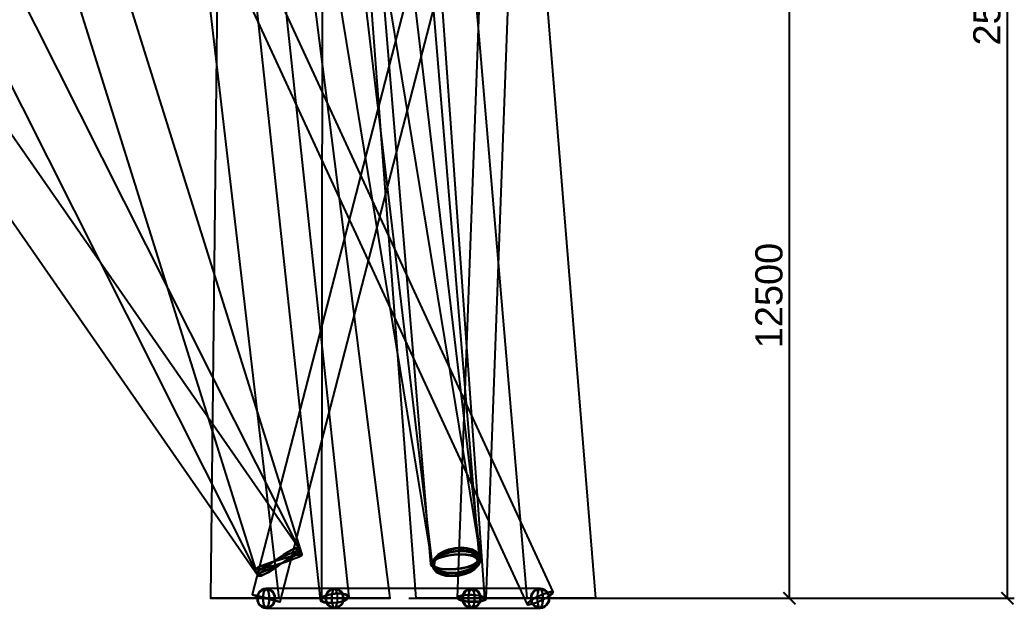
# Model space of a CAD drawing. Header units: millimetres. Extents: x -35150 to 1012618, y -518 to 497000.
# Drawn here: x 992087 to 1012618, y -203 to 11941 of the extents above; entities that cross this region are included whole.
import ezdxf

# ---------------------------------------------------------------- set-up
doc = ezdxf.new("R2010")
doc.units = ezdxf.units.MM
doc.layers.add('D-STR-DIM', color=7, linetype='Continuous', lineweight=13)
doc.layers.add('D-STR-STRC', color=7, linetype='Continuous', lineweight=25)
doc.styles.add('OpenSansCondensed-Light', font='OpenSansCondensed-Light.ttf')
doc.styles.add('TOWER_UNICODE', font='Arial Unicode.ttf')
doc.dimstyles.new('EZDXF', dxfattribs={"dimtxt": 0.25, "dimasz": 0.175, "dimexe": 0.375, "dimexo": 0.125, "dimgap": 0.1, "dimtad": 1, "dimlfac": 100, "dimzin": 12, "dimdsep": 46, "dimtxsty": 'OpenSansCondensed-Light', "dimblk": 'ARCHTICK', "dimcen": 2.5, "dimazin": 3, "dimtfac": 0.5, "dimtmove": 2, "dimatfit": 3})

# ---------------------------------------------------------------- blocks, each defined once
blk = doc.blocks.new('_ARCHTICK')
at = {"color": 0, "linetype": 'BYBLOCK', "const_width": 0.15}
blk.add_lwpolyline([(-0.5, -0.5), (0.5, 0.5)], dxfattribs=at)

msp = doc.modelspace()

# ---------------------------------------------------------------- linework, layer by layer
at = {"layer": 'D-STR-STRC'}
for points in [[(988845.6, 12214.9), (997008.4, 464.9), (997024.9, 454.9), (997068.9, 464.9), (997137.2, 494.4), (997225.4, 541.3), (997327.3, 602.4), (997436, 673.6), (997544.1, 750), (997644.3, 826.4), (997729.6, 897.6), (997794.4, 958.7), (997834.2, 1005.6), (997846.2, 1035.1), (989683.4, 12785.1)], [(991054.5, 12274.5), (996972.8, 524.5), (996988, 516.5), (997033.1, 524.5), (997105.1, 547.8), (997199, 584.9), (997308.5, 633.3), (997426.1, 689.6), (997543.7, 750), (997653.4, 810.4), (997747.6, 866.7), (997820.1, 915.1), (997865.7, 952.2), (997881.5, 975.5), (991963.2, 12725.5)], [(993272.4, 12349.6), (996949.8, 599.6), (996965.2, 593.5), (997012.6, 598.1), (997088.8, 613), (997188.6, 637.2), (997305.1, 669.1), (997430.5, 706.6), (997556.1, 747), (997673.5, 787.6), (997774.6, 825.6), (997852.6, 858.5), (997902, 884), (997919.6, 900.4), (994242.3, 12650.4)], [(996790.5, 12370.3), (1002559.4, -129.7), (1002581, -134.3), (1002619.5, -129.7), (1002672.1, -116.3), (1002735.5, -94.9), (1002805.2, -67.1), (1002876.4, -34.7), (1002944.4, 0), (1003004.5, 34.7), (1003052.6, 67.1), (1003085.4, 94.9), (1003100.7, 116.3), (1003097.4, 129.7), (997328.5, 12629.7)], [(1000119.6, 12575.3), (996881.2, 75.3), (996889.8, 72.3), (996917.6, 64.5), (996962.7, 52.2), (997022, 36.4), (997091.5, 18.1), (997166.5, -1.4), (997241.9, -20.8), (997312.4, -38.8), (997373.3, -54.2), (997420.5, -65.9), (997450.7, -73.1), (997461.9, -75.3), (1000700.3, 12424.7)], [(996947.8, 12474.3), (998287.5, -25.7), (998295.1, -49.6), (998322.6, -70.1), (998368, -85.9), (998428.2, -95.8), (998499.1, -99.2), (998576, -95.8), (998653.6, -85.9), (998726.5, -70.1), (998789.8, -49.6), (998839.2, -25.7), (998871.4, 0), (998884.1, 25.7), (997544.4, 12525.7)], [(998671.2, 12423.6), (1000599.7, 673.6), (1000626.2, 602.4), (1000685.1, 541.3), (1000772.4, 494.4), (1000882.1, 464.9), (1001006.8, 454.9), (1001138, 464.9), (1001266.8, 494.4), (1001384.3, 541.3), (1001482.5, 602.4), (1001554.8, 673.6), (1001596.3, 750), (1001604, 826.4), (999675.5, 12576.4)], [(999203.4, 12439.6), (1000598.1, 689.6), (1000622.5, 633.3), (1000679.7, 584.9), (1000765.6, 547.8), (1000874.6, 524.5), (1000999, 516.5), (1001130.5, 524.5), (1001260.1, 547.8), (1001379, 584.9), (1001479, 633.3), (1001553.3, 689.6), (1001597, 750), (1001606.9, 810.4), (1000212.2, 12560.4)], [(999589.1, 12456.6), (1000566.3, 706.6), (1000587.9, 669.1), (1000642.6, 637.2), (1000726.5, 613), (1000834, 598.1), (1000957.8, 593.5), (1001089.4, 599.6), (1001219.8, 616), (1001340.2, 641.5), (1001442.3, 674.4), (1001519.2, 712.4), (1001565.7, 753), (1001578.5, 793.4), (1000601.4, 12543.4)], [(1001577.9, 12512), (1001114.5, 12), (1001123.1, -8.1), (1001151.5, -27.7), (1001197.8, -45.4), (1001258.9, -60), (1001330.6, -70.5), (1001407.9, -76.2), (1001485.7, -76.7), (1001558.6, -72), (1001621.7, -62.3), (1001670.7, -48.5), (1001702.1, -31.3), (1001714, -12), (1002177.4, 12488)]]:
    msp.add_lwpolyline(points, dxfattribs=at)
for points in [[(995972, 12500), (997435.8, 0), (999735.8, 0), (998147, 12500)], [(996021.6, 0), (998321.6, 0), (998333.6, 12500), (996158.6, 12500)], [(999322.5, 12500), (1000264.2, 0), (1002564.2, 0), (1001497.5, 12500)], [(1000790.1, 12500), (1001678.4, 0), (1003978.4, 0), (1002965.1, 12500)], [(997310.5, 750), (997210.3, 673.6), (997125, 602.4), (997060.2, 541.3), (997020.4, 494.4), (997008.4, 464.9), (997024.9, 454.9), (997068.9, 464.9), (997137.2, 494.4), (997225.4, 541.3), (997327.3, 602.4), (997436, 673.6), (997544.1, 750), (997644.3, 826.4), (997729.6, 897.6), (997794.4, 958.7), (997834.2, 1005.6), (997846.2, 1035.1), (997829.7, 1045.1), (997785.7, 1035.1), (997717.4, 1005.6), (997629.2, 958.7), (997527.3, 897.6), (997418.6, 826.4)], [(1000607.5, 750), (1000599.7, 673.6), (1000626.2, 602.4), (1000685.1, 541.3), (1000772.4, 494.4), (1000882.1, 464.9), (1001006.8, 454.9), (1001138, 464.9), (1001266.8, 494.4), (1001384.3, 541.3), (1001482.5, 602.4), (1001554.8, 673.6), (1001596.3, 750), (1001604, 826.4), (1001577.6, 897.6), (1001518.7, 958.7), (1001431.4, 1005.6), (1001321.7, 1035.1), (1001197, 1045.1), (1001065.8, 1035.1), (1000937, 1005.6), (1000819.5, 958.7), (1000721.3, 897.6), (1000649, 826.4)], [(997780.6, 887), (997680.8, 862.8), (997564.3, 830.9), (997438.9, 793.4), (997313.3, 753), (997195.9, 712.4), (997094.8, 674.4), (997016.8, 641.5), (996967.4, 616), (996949.8, 599.6), (996965.2, 593.5), (997012.6, 598.1), (997088.8, 613), (997188.6, 637.2), (997305.1, 669.1), (997430.5, 706.6), (997556.1, 747), (997673.5, 787.6), (997774.6, 825.6), (997852.6, 858.5), (997902, 884), (997919.6, 900.4), (997904.2, 906.5), (997856.8, 901.9)], [(997310.6, 750), (997200.9, 689.6), (997106.7, 633.3), (997034.2, 584.9), (996988.6, 547.8), (996972.8, 524.5), (996988, 516.5), (997033.1, 524.5), (997105.1, 547.8), (997199, 584.9), (997308.5, 633.3), (997426.1, 689.6), (997543.7, 750), (997653.4, 810.4), (997747.6, 866.7), (997820.1, 915.1), (997865.7, 952.2), (997881.5, 975.5), (997866.3, 983.5), (997821.2, 975.5), (997749.2, 952.2), (997655.3, 915.1), (997545.8, 866.7), (997428.3, 810.4)], [(997753.4, 876.2), (997661.5, 853.9), (997554.1, 824.5), (997438.6, 790), (997322.8, 752.8), (997214.7, 715.4), (997121.6, 680.3), (997049.7, 650), (997004.2, 626.6), (996987.9, 611.5), (997002.2, 605.8), (997045.8, 610), (997116, 623.8), (997207.9, 646.1), (997315.3, 675.5), (997430.8, 710), (997546.6, 747.2), (997654.7, 784.6), (997747.8, 819.7), (997819.7, 850), (997865.2, 873.4), (997881.5, 888.5), (997867.2, 894.2), (997823.6, 890)], [(997319.8, 750), (997218.8, 694.3), (997131.9, 642.5), (997065.2, 597.9), (997023.1, 563.7), (997008.6, 542.2), (997022.6, 534.9), (997064.2, 542.2), (997130.5, 563.7), (997217, 597.9), (997317.8, 642.5), (997426.1, 694.3), (997534.5, 750), (997635.6, 805.7), (997722.4, 857.5), (997789.1, 902.1), (997831.2, 936.3), (997845.7, 957.8), (997831.7, 965.1), (997790.2, 957.8), (997723.8, 936.3), (997637.3, 902.1), (997536.5, 857.5), (997428.2, 805.7)], [(997319.7, 750), (997227.4, 679.6), (997148.8, 614), (997089.1, 557.7), (997052.5, 514.5), (997041.4, 487.4), (997056.6, 478.1), (997097.1, 487.4), (997160.1, 514.5), (997241.3, 557.7), (997335.1, 614), (997435.3, 679.6), (997534.9, 750), (997627.2, 820.4), (997705.8, 886), (997765.5, 942.3), (997802.1, 985.5), (997813.2, 1012.6), (997798, 1021.9), (997757.5, 1012.6), (997694.5, 985.5), (997613.3, 942.3), (997519.5, 886), (997419.3, 820.4)], [(1001418.3, 887), (1001310.8, 901.9), (1001187, 906.5), (1001055.5, 900.4), (1000925, 884), (1000804.7, 858.5), (1000702.5, 825.6), (1000625.6, 787.6), (1000579.1, 747), (1000566.3, 706.6), (1000587.9, 669.1), (1000642.6, 637.2), (1000726.5, 613), (1000834, 598.1), (1000957.8, 593.5), (1001089.4, 599.6), (1001219.8, 616), (1001340.2, 641.5), (1001442.3, 674.4), (1001519.2, 712.4), (1001565.7, 753), (1001578.5, 793.4), (1001556.9, 830.9), (1001502.3, 862.8)], [(1000608, 750), (1000598.1, 689.6), (1000622.5, 633.3), (1000679.7, 584.9), (1000765.6, 547.8), (1000874.6, 524.5), (1000999, 516.5), (1001130.5, 524.5), (1001260.1, 547.8), (1001379, 584.9), (1001479, 633.3), (1001553.3, 689.6), (1001597, 750), (1001606.9, 810.4), (1001582.5, 866.7), (1001525.3, 915.1), (1001439.3, 952.2), (1001330.4, 975.5), (1001206, 983.5), (1001074.5, 975.5), (1000944.9, 952.2), (1000826, 915.1), (1000726, 866.7), (1000651.7, 810.4)], [(1001391.1, 876.2), (1001292, 890), (1001178, 894.2), (1001056.8, 888.5), (1000936.6, 873.4), (1000825.8, 850), (1000731.7, 819.7), (1000660.8, 784.6), (1000618, 747.2), (1000606.1, 710), (1000626.1, 675.5), (1000676.4, 646.1), (1000753.8, 623.8), (1000852.8, 610), (1000966.8, 605.8), (1001088, 611.5), (1001208.2, 626.6), (1001319.1, 650), (1001413.2, 680.3), (1001484, 715.4), (1001526.8, 752.8), (1001538.7, 790), (1001518.8, 824.5), (1001468.4, 853.9)], [(1000647, 750), (1000637.8, 694.3), (1000660.3, 642.5), (1000713, 597.9), (1000792.2, 563.7), (1000892.5, 542.2), (1001007.2, 534.9), (1001128.3, 542.2), (1001247.7, 563.7), (1001357.2, 597.9), (1001449.3, 642.5), (1001517.8, 694.3), (1001558, 750), (1001567.2, 805.7), (1001544.7, 857.5), (1001492, 902.1), (1001412.8, 936.3), (1001312.5, 957.8), (1001197.8, 965.1), (1001076.7, 957.8), (1000957.3, 936.3), (1000847.8, 902.1), (1000755.7, 857.5), (1000687.2, 805.7)], [(1000646.4, 750), (1000639.3, 679.6), (1000663.7, 614), (1000717.9, 557.7), (1000798.3, 514.5), (1000899.4, 487.4), (1001014.3, 478.1), (1001135.2, 487.4), (1001253.8, 514.5), (1001362, 557.7), (1001452.5, 614), (1001519.2, 679.6), (1001557.4, 750), (1001564.5, 820.4), (1001540.1, 886), (1001485.9, 942.3), (1001405.5, 985.5), (1001304.4, 1012.6), (1001189.5, 1021.9), (1001068.6, 1012.6), (1000950, 985.5), (1000841.8, 942.3), (1000751.2, 886), (1000684.6, 820.4)], [(997984.7, 0), (998167.5, 0), (998282.4, 0), (998321.6, 0), (998282.4, 0), (998167.5, 0), (997984.7, 0), (997746.6, 0), (997469.2, 0), (997171.6, 0), (996873.9, 0), (996596.6, 0), (996358.4, 0), (996175.6, 0), (996060.8, 0), (996021.6, 0), (996060.8, 0), (996175.6, 0), (996358.4, 0), (996596.6, 0), (996873.9, 0), (997171.6, 0), (997469.2, 0), (997746.6, 0)], [(997914, 0), (998080.9, 0), (998185.8, 0), (998221.6, 0), (998185.8, 0), (998080.9, 0), (997914, 0), (997696.6, 0), (997443.3, 0), (997171.6, 0), (996899.8, 0), (996646.6, 0), (996429.1, 0), (996262.2, 0), (996157.4, 0), (996121.6, 0), (996157.4, 0), (996262.2, 0), (996429.1, 0), (996646.6, 0), (996899.8, 0), (997171.6, 0), (997443.3, 0), (997696.6, 0)], [(997380.5, -52.2), (997321.1, -36.4), (997251.6, -18.1), (997176.6, 1.4), (997101.3, 20.8), (997030.8, 38.8), (996969.8, 54.2), (996922.6, 65.9), (996892.4, 73.1), (996881.2, 75.3), (996889.8, 72.3), (996917.6, 64.5), (996962.7, 52.2), (997022, 36.4), (997091.5, 18.1), (997166.5, -1.4), (997241.9, -20.8), (997312.4, -38.8), (997373.3, -54.2), (997420.5, -65.9), (997450.7, -73.1), (997461.9, -75.3), (997453.4, -72.3), (997425.6, -64.5)], [(997361, -47.4), (997307.2, -33), (997244.1, -16.5), (997176.1, 1.3), (997107.9, 18.9), (997043.9, 35.2), (996988.6, 49.1), (996945.9, 59.7), (996918.5, 66.2), (996908.3, 68.2), (996916.1, 65.6), (996941.3, 58.5), (996982.2, 47.4), (997036, 33), (997099, 16.5), (997167, -1.3), (997235.3, -18.9), (997299.2, -35.2), (997354.5, -49.1), (997397.3, -59.7), (997424.7, -66.2), (997434.8, -68.2), (997427.1, -65.6), (997401.9, -58.5)], [(996978.8, 0), (996985.4, -52.6), (997004.6, -101.6), (997035.3, -143.7), (997075.2, -176), (997121.7, -196.3), (997171.6, -203.2), (998585.8, -203.2), (998635.7, -196.3), (998682.2, -176), (998722.1, -143.7), (998752.7, -101.6), (998772, -52.6), (998778.6, 0), (998772, 52.6), (998752.7, 101.6), (998722.1, 143.7), (998682.2, 176), (998635.7, 196.3), (998585.8, 203.2), (997171.6, 203.2), (997121.7, 196.3), (997075.2, 176), (997035.3, 143.7), (997004.6, 101.6), (996985.4, 52.6)], [(996978.8, 0), (996985.4, -52.6), (997004.6, -101.6), (997035.3, -143.7), (997075.2, -176), (997121.7, -196.3), (997171.6, -203.2), (997221.5, -196.3), (997268, -176), (997307.9, -143.7), (997338.5, -101.6), (997357.8, -52.6), (997364.3, 0), (997357.8, 52.6), (997338.5, 101.6), (997307.9, 143.7), (997268, 176), (997221.5, 196.3), (997171.6, 203.2), (997121.7, 196.3), (997075.2, 176), (997035.3, 143.7), (997004.6, 101.6), (996985.4, 52.6)], [(996994, 0), (997000, -48.5), (997017.8, -93.6), (997046, -132.4), (997082.8, -162.1), (997125.6, -180.8), (997171.6, -187.2), (997217.5, -180.8), (997260.4, -162.1), (997297.2, -132.4), (997325.4, -93.6), (997343.1, -48.5), (997349.2, 0), (997343.1, 48.5), (997325.4, 93.6), (997297.2, 132.4), (997260.4, 162.1), (997217.5, 180.8), (997171.6, 187.2), (997125.6, 180.8), (997082.8, 162.1), (997046, 132.4), (997017.8, 93.6), (997000, 48.5)], [(997107.3, 0), (997109.5, -52.6), (997115.9, -101.6), (997126.1, -143.7), (997139.4, -176), (997154.9, -196.3), (997171.6, -203.2), (1001414.2, -203.2), (1001430.8, -196.3), (1001446.3, -176), (1001459.7, -143.7), (1001469.9, -101.6), (1001476.3, -52.6), (1001478.5, 0), (1001476.3, 52.6), (1001469.9, 101.6), (1001459.7, 143.7), (1001446.3, 176), (1001430.8, 196.3), (1001414.2, 203.2), (997171.6, 203.2), (997154.9, 196.3), (997139.4, 176), (997126.1, 143.7), (997115.9, 101.6), (997109.5, 52.6)], [(997235.8, 0), (997233.6, -52.6), (997227.2, -101.6), (997217, -143.7), (997203.7, -176), (997188.2, -196.3), (997171.6, -203.2), (997154.9, -196.3), (997139.4, -176), (997126.1, -143.7), (997115.9, -101.6), (997109.5, -52.6), (997107.3, 0), (997109.5, 52.6), (997115.9, 101.6), (997126.1, 143.7), (997139.4, 176), (997154.9, 196.3), (997171.6, 203.2), (997188.2, 196.3), (997203.7, 176), (997217, 143.7), (997227.2, 101.6), (997233.6, 52.6)], [(997230.8, 0), (997228.8, -48.5), (997222.8, -93.6), (997213.4, -132.4), (997201.2, -162.1), (997186.9, -180.8), (997171.6, -187.2), (997156.3, -180.8), (997142, -162.1), (997129.7, -132.4), (997120.3, -93.6), (997114.4, -48.5), (997112.4, 0), (997114.4, 48.5), (997120.3, 93.6), (997129.7, 132.4), (997142, 162.1), (997156.3, 180.8), (997171.6, 187.2), (997186.9, 180.8), (997201.2, 162.1), (997213.4, 132.4), (997222.8, 93.6), (997228.8, 48.5)], [(999399, 0), (999581.7, 0), (999696.6, 0), (999735.8, 0), (999696.6, 0), (999581.7, 0), (999399, 0), (999160.8, 0), (998883.4, 0), (998585.8, 0), (998288.1, 0), (998010.8, 0), (997772.6, 0), (997589.9, 0), (997475, 0), (997435.8, 0), (997475, 0), (997589.9, 0), (997772.6, 0), (998010.8, 0), (998288.1, 0), (998585.8, 0), (998883.4, 0), (999160.8, 0)], [(999328.2, 0), (999495.1, 0), (999600, 0), (999635.8, 0), (999600, 0), (999495.1, 0), (999328.2, 0), (999110.8, 0), (998857.5, 0), (998585.8, 0), (998314, 0), (998060.8, 0), (997843.3, 0), (997676.5, 0), (997571.6, 0), (997535.8, 0), (997571.6, 0), (997676.5, 0), (997843.3, 0), (998060.8, 0), (998314, 0), (998585.8, 0), (998857.5, 0), (999110.8, 0)], [(998300.2, 0), (998287.5, -25.7), (998295.1, -49.6), (998322.6, -70.1), (998368, -85.9), (998428.2, -95.8), (998499.1, -99.2), (998576, -95.8), (998653.6, -85.9), (998726.5, -70.1), (998789.8, -49.6), (998839.2, -25.7), (998871.4, 0), (998884.1, 25.7), (998876.5, 49.6), (998849, 70.1), (998803.6, 85.9), (998743.4, 95.8), (998672.4, 99.2), (998595.6, 95.8), (998518, 85.9), (998445.1, 70.1), (998381.8, 49.6), (998332.3, 25.7)], [(998326.8, 0), (998315.3, -23.3), (998322.3, -45), (998347.1, -63.6), (998388.3, -77.9), (998442.9, -86.8), (998507.2, -89.9), (998576.9, -86.8), (998647.2, -77.9), (998713.3, -63.6), (998770.8, -45), (998815.6, -23.3), (998844.7, 0), (998856.2, 23.3), (998849.3, 45), (998824.4, 63.6), (998783.3, 77.9), (998728.7, 86.8), (998664.3, 89.9), (998594.6, 86.8), (998524.3, 77.9), (998458.2, 63.6), (998400.8, 45), (998356, 23.3)], [(998393, 0), (998399.6, -52.6), (998418.8, -101.6), (998449.5, -143.7), (998489.4, -176), (998535.9, -196.3), (998585.8, -203.2), (998635.7, -196.3), (998682.2, -176), (998722.1, -143.7), (998752.7, -101.6), (998772, -52.6), (998778.6, 0), (998772, 52.6), (998752.7, 101.6), (998722.1, 143.7), (998682.2, 176), (998635.7, 196.3), (998585.8, 203.2), (998535.9, 196.3), (998489.4, 176), (998449.5, 143.7), (998418.8, 101.6), (998399.6, 52.6)], [(998408.2, 0), (998414.2, -48.5), (998432, -93.6), (998460.2, -132.4), (998497, -162.1), (998539.8, -180.8), (998585.8, -187.2), (998631.8, -180.8), (998674.6, -162.1), (998711.4, -132.4), (998739.6, -93.6), (998757.3, -48.5), (998763.4, 0), (998757.3, 48.5), (998739.6, 93.6), (998711.4, 132.4), (998674.6, 162.1), (998631.8, 180.8), (998585.8, 187.2), (998539.8, 180.8), (998497, 162.1), (998460.2, 132.4), (998432, 93.6), (998414.2, 48.5)], [(998521.5, 0), (998523.7, -52.6), (998530.1, -101.6), (998540.3, -143.7), (998553.7, -176), (998569.2, -196.3), (998585.8, -203.2), (1002828.4, -203.2), (1002845.1, -196.3), (1002860.6, -176), (1002873.9, -143.7), (1002884.1, -101.6), (1002890.5, -52.6), (1002892.7, 0), (1002890.5, 52.6), (1002884.1, 101.6), (1002873.9, 143.7), (1002860.6, 176), (1002845.1, 196.3), (1002828.4, 203.2), (998585.8, 203.2), (998569.2, 196.3), (998553.7, 176), (998540.3, 143.7), (998530.1, 101.6), (998523.7, 52.6)], [(998521.5, 0), (998523.7, -52.6), (998530.1, -101.6), (998540.3, -143.7), (998553.7, -176), (998569.2, -196.3), (998585.8, -203.2), (998602.4, -196.3), (998617.9, -176), (998631.2, -143.7), (998641.4, -101.6), (998647.9, -52.6), (998650, 0), (998647.9, 52.6), (998641.4, 101.6), (998631.2, 143.7), (998617.9, 176), (998602.4, 196.3), (998585.8, 203.2), (998569.2, 196.3), (998553.7, 176), (998540.3, 143.7), (998530.1, 101.6), (998523.7, 52.6)], [(998526.6, 0), (998528.6, -48.5), (998534.5, -93.6), (998543.9, -132.4), (998556.2, -162.1), (998570.5, -180.8), (998585.8, -187.2), (998601.1, -180.8), (998615.4, -162.1), (998627.6, -132.4), (998637.1, -93.6), (998643, -48.5), (998645, 0), (998643, 48.5), (998637.1, 93.6), (998627.6, 132.4), (998615.4, 162.1), (998601.1, 180.8), (998585.8, 187.2), (998570.5, 180.8), (998556.2, 162.1), (998543.9, 132.4), (998534.5, 93.6), (998528.6, 48.5)], [(1002227.4, 0), (1002410.1, 0), (1002525, 0), (1002564.2, 0), (1002525, 0), (1002410.1, 0), (1002227.4, 0), (1001989.2, 0), (1001711.9, 0), (1001414.2, 0), (1001116.6, 0), (1000839.2, 0), (1000601, 0), (1000418.3, 0), (1000303.4, 0), (1000264.2, 0), (1000303.4, 0), (1000418.3, 0), (1000601, 0), (1000839.2, 0), (1001116.6, 0), (1001414.2, 0), (1001711.9, 0), (1001989.2, 0)], [(1002156.7, 0), (1002323.5, 0), (1002428.4, 0), (1002464.2, 0), (1002428.4, 0), (1002323.5, 0), (1002156.7, 0), (1001939.2, 0), (1001686, 0), (1001414.2, 0), (1001142.5, 0), (1000889.2, 0), (1000671.8, 0), (1000504.9, 0), (1000400, 0), (1000364.2, 0), (1000400, 0), (1000504.9, 0), (1000671.8, 0), (1000889.2, 0), (1001142.5, 0), (1001414.2, 0), (1001686, 0), (1001939.2, 0)], [(1001621.7, -62.3), (1001558.6, -72), (1001485.7, -76.7), (1001407.9, -76.2), (1001330.6, -70.5), (1001258.9, -60), (1001197.8, -45.4), (1001151.5, -27.7), (1001123.1, -8.1), (1001114.5, 12), (1001126.3, 31.3), (1001157.8, 48.5), (1001206.7, 62.3), (1001269.8, 72), (1001342.7, 76.7), (1001420.5, 76.2), (1001497.9, 70.5), (1001569.5, 60), (1001630.6, 45.4), (1001676.9, 27.7), (1001705.4, 8.1), (1001714, -12), (1001702.1, -31.3), (1001670.7, -48.5)], [(1001602.3, -56.5), (1001545.2, -65.2), (1001479, -69.5), (1001408.5, -69.1), (1001338.4, -63.9), (1001273.4, -54.4), (1001218, -41.1), (1001176, -25.1), (1001150.2, -7.4), (1001142.4, 10.9), (1001153.2, 28.4), (1001181.7, 43.9), (1001226.1, 56.5), (1001283.3, 65.2), (1001349.4, 69.5), (1001419.9, 69.1), (1001490.1, 63.9), (1001555, 54.4), (1001610.4, 41.1), (1001652.4, 25.1), (1001678.2, 7.4), (1001686, -10.9), (1001675.2, -28.4), (1001646.7, -43.9)], [(1001221.4, 0), (1001228, -52.6), (1001247.3, -101.6), (1001277.9, -143.7), (1001317.8, -176), (1001364.3, -196.3), (1001414.2, -203.2), (1002828.4, -203.2), (1002878.3, -196.3), (1002924.8, -176), (1002964.7, -143.7), (1002995.4, -101.6), (1003014.6, -52.6), (1003021.2, 0), (1003014.6, 52.6), (1002995.4, 101.6), (1002964.7, 143.7), (1002924.8, 176), (1002878.3, 196.3), (1002828.4, 203.2), (1001414.2, 203.2), (1001364.3, 196.3), (1001317.8, 176), (1001277.9, 143.7), (1001247.3, 101.6), (1001228, 52.6)], [(1001607, 0), (1001600.4, -52.6), (1001581.2, -101.6), (1001550.5, -143.7), (1001510.6, -176), (1001464.1, -196.3), (1001414.2, -203.2), (1001364.3, -196.3), (1001317.8, -176), (1001277.9, -143.7), (1001247.3, -101.6), (1001228, -52.6), (1001221.4, 0), (1001228, 52.6), (1001247.3, 101.6), (1001277.9, 143.7), (1001317.8, 176), (1001364.3, 196.3), (1001414.2, 203.2), (1001464.1, 196.3), (1001510.6, 176), (1001550.5, 143.7), (1001581.2, 101.6), (1001600.4, 52.6)], [(1001591.8, 0), (1001585.8, -48.5), (1001568, -93.6), (1001539.8, -132.4), (1001503, -162.1), (1001460.2, -180.8), (1001414.2, -187.2), (1001368.2, -180.8), (1001325.4, -162.1), (1001288.6, -132.4), (1001260.4, -93.6), (1001242.7, -48.5), (1001236.6, 0), (1001242.7, 48.5), (1001260.4, 93.6), (1001288.6, 132.4), (1001325.4, 162.1), (1001368.2, 180.8), (1001414.2, 187.2), (1001460.2, 180.8), (1001503, 162.1), (1001539.8, 132.4), (1001568, 93.6), (1001585.8, 48.5)], [(1001478.5, 0), (1001476.3, -52.6), (1001469.9, -101.6), (1001459.7, -143.7), (1001446.3, -176), (1001430.8, -196.3), (1001414.2, -203.2), (1001397.6, -196.3), (1001382.1, -176), (1001368.8, -143.7), (1001358.6, -101.6), (1001352.1, -52.6), (1001350, 0), (1001352.1, 52.6), (1001358.6, 101.6), (1001368.8, 143.7), (1001382.1, 176), (1001397.6, 196.3), (1001414.2, 203.2), (1001430.8, 196.3), (1001446.3, 176), (1001459.7, 143.7), (1001469.9, 101.6), (1001476.3, 52.6)], [(1001473.4, 0), (1001471.4, -48.5), (1001465.5, -93.6), (1001456.1, -132.4), (1001443.8, -162.1), (1001429.5, -180.8), (1001414.2, -187.2), (1001398.9, -180.8), (1001384.6, -162.1), (1001372.4, -132.4), (1001362.9, -93.6), (1001357, -48.5), (1001355, 0), (1001357, 48.5), (1001362.9, 93.6), (1001372.4, 132.4), (1001384.6, 162.1), (1001398.9, 180.8), (1001414.2, 187.2), (1001429.5, 180.8), (1001443.8, 162.1), (1001456.1, 132.4), (1001465.5, 93.6), (1001471.4, 48.5)], [(1003641.6, 0), (1003824.4, 0), (1003939.2, 0), (1003978.4, 0), (1003939.2, 0), (1003824.4, 0), (1003641.6, 0), (1003403.4, 0), (1003126.1, 0), (1002828.4, 0), (1002530.8, 0), (1002253.4, 0), (1002015.3, 0), (1001832.5, 0), (1001717.6, 0), (1001678.4, 0), (1001717.6, 0), (1001832.5, 0), (1002015.3, 0), (1002253.4, 0), (1002530.8, 0), (1002828.4, 0), (1003126.1, 0), (1003403.4, 0)], [(1003570.9, 0), (1003737.8, 0), (1003842.6, 0), (1003878.4, 0), (1003842.6, 0), (1003737.8, 0), (1003570.9, 0), (1003353.4, 0), (1003100.2, 0), (1002828.4, 0), (1002556.7, 0), (1002303.4, 0), (1002086, 0), (1001919.1, 0), (1001814.2, 0), (1001778.4, 0), (1001814.2, 0), (1001919.1, 0), (1002086, 0), (1002303.4, 0), (1002556.7, 0), (1002828.4, 0), (1003100.2, 0), (1003353.4, 0)], [(1002712.4, 0), (1002652.4, -34.7), (1002604.3, -67.1), (1002571.5, -94.9), (1002556.2, -116.3), (1002559.4, -129.7), (1002581, -134.3), (1002619.5, -129.7), (1002672.1, -116.3), (1002735.5, -94.9), (1002805.2, -67.1), (1002876.4, -34.7), (1002944.4, 0), (1003004.5, 34.7), (1003052.6, 67.1), (1003085.4, 94.9), (1003100.7, 116.3), (1003097.4, 129.7), (1003075.8, 134.3), (1003037.4, 129.7), (1002984.7, 116.3), (1002921.4, 94.9), (1002851.7, 67.1), (1002780.4, 34.7)], [(1002723.3, 0), (1002668.8, -31.5), (1002625.2, -60.9), (1002595.4, -86.1), (1002581.6, -105.4), (1002584.5, -117.6), (1002604.1, -121.7), (1002639, -117.6), (1002686.7, -105.4), (1002744.2, -86.1), (1002807.3, -60.9), (1002871.9, -31.5), (1002933.6, 0), (1002988.1, 31.5), (1003031.7, 60.9), (1003061.4, 86.1), (1003075.3, 105.4), (1003072.3, 117.6), (1003052.8, 121.7), (1003017.9, 117.6), (1002970.1, 105.4), (1002912.7, 86.1), (1002849.5, 60.9), (1002784.9, 31.5)], [(1003021.2, 0), (1003014.6, -52.6), (1002995.4, -101.6), (1002964.7, -143.7), (1002924.8, -176), (1002878.3, -196.3), (1002828.4, -203.2), (1002778.5, -196.3), (1002732, -176), (1002692.1, -143.7), (1002661.5, -101.6), (1002642.2, -52.6), (1002635.7, 0), (1002642.2, 52.6), (1002661.5, 101.6), (1002692.1, 143.7), (1002732, 176), (1002778.5, 196.3), (1002828.4, 203.2), (1002878.3, 196.3), (1002924.8, 176), (1002964.7, 143.7), (1002995.4, 101.6), (1003014.6, 52.6)], [(1003006, 0), (1003000, -48.5), (1002982.2, -93.6), (1002954, -132.4), (1002917.2, -162.1), (1002874.4, -180.8), (1002828.4, -187.2), (1002782.5, -180.8), (1002739.6, -162.1), (1002702.8, -132.4), (1002674.6, -93.6), (1002656.9, -48.5), (1002650.8, 0), (1002656.9, 48.5), (1002674.6, 93.6), (1002702.8, 132.4), (1002739.6, 162.1), (1002782.5, 180.8), (1002828.4, 187.2), (1002874.4, 180.8), (1002917.2, 162.1), (1002954, 132.4), (1002982.2, 93.6), (1003000, 48.5)], [(1002764.2, 0), (1002766.4, -52.6), (1002772.8, -101.6), (1002783, -143.7), (1002796.3, -176), (1002811.8, -196.3), (1002828.4, -203.2), (1002845.1, -196.3), (1002860.6, -176), (1002873.9, -143.7), (1002884.1, -101.6), (1002890.5, -52.6), (1002892.7, 0), (1002890.5, 52.6), (1002884.1, 101.6), (1002873.9, 143.7), (1002860.6, 176), (1002845.1, 196.3), (1002828.4, 203.2), (1002811.8, 196.3), (1002796.3, 176), (1002783, 143.7), (1002772.8, 101.6), (1002766.4, 52.6)], [(1002769.2, 0), (1002771.2, -48.5), (1002777.2, -93.6), (1002786.6, -132.4), (1002798.8, -162.1), (1002813.1, -180.8), (1002828.4, -187.2), (1002843.7, -180.8), (1002858, -162.1), (1002870.3, -132.4), (1002879.7, -93.6), (1002885.6, -48.5), (1002887.6, 0), (1002885.6, 48.5), (1002879.7, 93.6), (1002870.3, 132.4), (1002858, 162.1), (1002843.7, 180.8), (1002828.4, 187.2), (1002813.1, 180.8), (1002798.8, 162.1), (1002786.6, 132.4), (1002777.2, 93.6), (1002771.2, 48.5)]]:
    msp.add_lwpolyline(points, close=True, dxfattribs=at)

# ---------------------------------------------------------------- dimensions: what is measured, and where the dimension line sits
at = {"layer": 'D-STR-DIM'}
for base, p2 in [((1012478.4, 0), (1000000, 25000)), ((1007978.4, 0), (1000000, 12500))]:
    msp.add_linear_dim(base=base, p1=(1000000, 0), p2=p2, angle=90, dimstyle='EZDXF', override={"dimtxt": 560, "dimasz": 250, "dimexe": 140, "dimexo": 120, "dimgap": 140, "dimtad": 1, "dimdec": 0, "dimlfac": 1, "dimlunit": 2, "dimtxsty": 'TOWER_UNICODE', "dimclrd": 7, "dimclre": 7, "dimclrt": 7}, dxfattribs=at).render()

doc.saveas('drawing.dxf')
